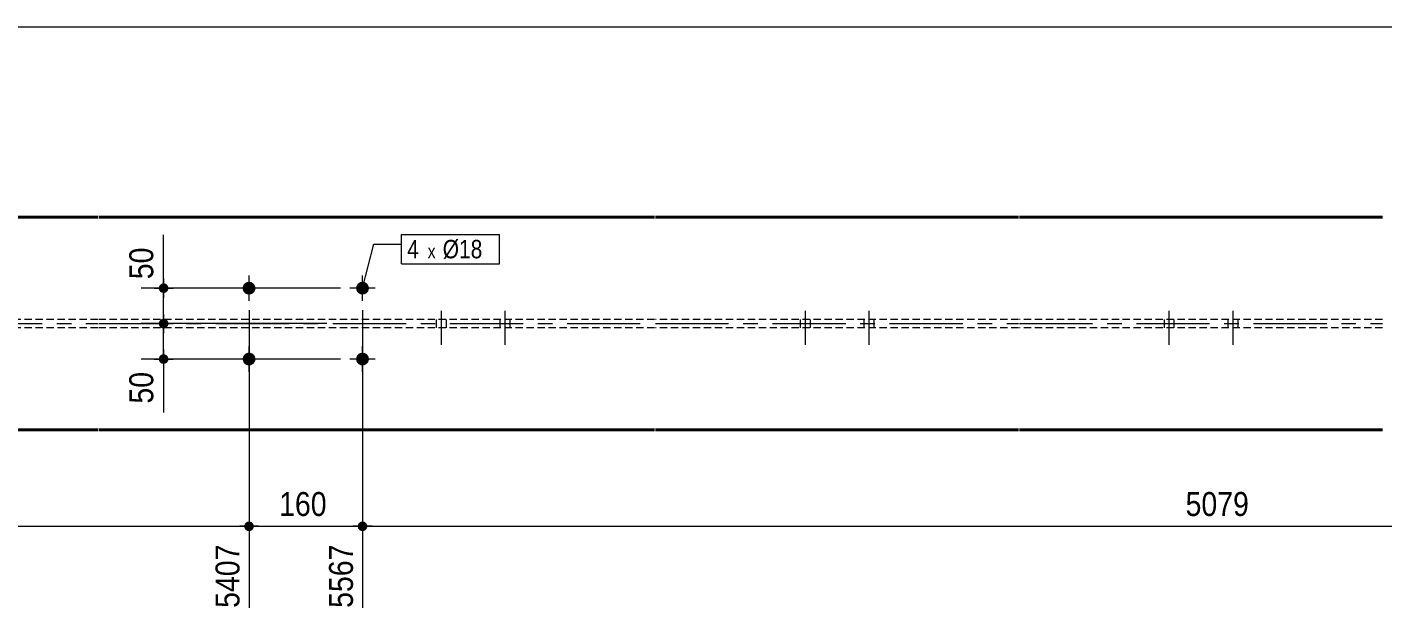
# Model space of a CAD drawing. Header units: millimetres. Extents: x 2 to 410, y 5 to 282.
# Drawn here: x 164.8 to 311.9, y 219 to 282 of the extents above; entities that cross this region are included whole.
import ezdxf

# ---------------------------------------------------------------- set-up
doc = ezdxf.new("R2010")
doc.units = ezdxf.units.MM
for name, pattern in [('AXES', [12.7, 7.9375, -1.5875, 1.5875, -1.5875]), ('CACHE2', [1.190625, 0.79375, -0.396875]), ('INTERROMPUX2', [9.525, 6.35, -3.175])]:
    doc.linetypes.add(name, pattern=pattern)
for name, color, linetype, lineweight in [('Axe', 1, 'Continuous', 0), ('Boulon', 7, 'Continuous', 0), ('Cache', 7, 'Continuous', 0), ('Cotation', 7, 'Continuous', 0), ('Désignation boulon', 3, 'Continuous', 0), ('Feuille dessin', 5, 'Continuous', 0), ('Piece', 2, 'Continuous', 0)]:
    doc.layers.add(name, color=color, linetype=linetype, lineweight=lineweight)
doc.styles.add('ARIAL', font='ARIAL.TTF')
doc.styles.add('COMIC_SANS_MS', font='COMIC.TTF')

# ---------------------------------------------------------------- blocks, each defined once
blk = doc.blocks.new('*A19')
at = {"layer": 'Boulon', "linetype": 'INTERROMPUX2', "lineweight": 0}
for p, q in [((216.095418, 250.280967), (216.095418, 249.35789)), ((216.095418, 250.280967), (216.095418, 249.35789)), ((216.633879, 251.194631), (216.633879, 247.502323)), ((216.633879, 251.194631), (216.633879, 247.502323)), ((217.172341, 250.280967), (217.172341, 249.35789)), ((217.172341, 250.280967), (217.172341, 249.35789))]:
    blk.add_line(p, q, dxfattribs=at)
blk = doc.blocks.new('*A20')
at = {"layer": 'Boulon', "linetype": 'INTERROMPUX2', "lineweight": 0}
for p, q in [((209.172341, 250.280967), (209.172341, 249.35789)), ((209.172341, 250.280967), (209.172341, 249.35789)), ((209.710802, 251.194631), (209.710802, 247.502323)), ((209.710802, 251.194631), (209.710802, 247.502323)), ((210.249264, 250.280967), (210.249264, 249.35789)), ((210.249264, 250.280967), (210.249264, 249.35789))]:
    blk.add_line(p, q, dxfattribs=at)
blk = doc.blocks.new('*A21')
at = {"layer": 'Boulon', "linetype": 'INTERROMPUX2', "lineweight": 0}
for p, q in [((288.132235, 250.280967), (288.132235, 249.35789)), ((288.132235, 250.280967), (288.132235, 249.35789)), ((288.670696, 251.194631), (288.670696, 247.502323)), ((288.670696, 251.194631), (288.670696, 247.502323)), ((289.209158, 250.280967), (289.209158, 249.35789)), ((289.209158, 250.280967), (289.209158, 249.35789))]:
    blk.add_line(p, q, dxfattribs=at)
blk = doc.blocks.new('*A22')
at = {"layer": 'Boulon', "linetype": 'INTERROMPUX2', "lineweight": 0}
for p, q in [((295.055312, 250.280967), (295.055312, 249.35789)), ((295.055312, 250.280967), (295.055312, 249.35789)), ((295.593773, 251.194631), (295.593773, 247.502323)), ((295.593773, 251.194631), (295.593773, 247.502323)), ((296.132235, 250.280967), (296.132235, 249.35789)), ((296.132235, 250.280967), (296.132235, 249.35789))]:
    blk.add_line(p, q, dxfattribs=at)
blk = doc.blocks.new('*A25')
at = {"layer": 'Boulon', "linetype": 'INTERROMPUX2', "lineweight": 0}
for p, q in [((255.575365, 250.280967), (255.575365, 249.35789)), ((255.575365, 250.280967), (255.575365, 249.35789)), ((256.113826, 251.194227), (256.113826, 247.501919)), ((256.113826, 251.194227), (256.113826, 247.501919)), ((256.652288, 250.280967), (256.652288, 249.35789)), ((256.652288, 250.280967), (256.652288, 249.35789))]:
    blk.add_line(p, q, dxfattribs=at)
blk = doc.blocks.new('*A26')
at = {"layer": 'Boulon', "linetype": 'INTERROMPUX2', "lineweight": 0}
for p, q in [((248.652288, 250.280967), (248.652288, 249.35789)), ((248.652288, 250.280967), (248.652288, 249.35789)), ((249.190749, 251.194227), (249.190749, 247.501919)), ((249.190749, 251.194227), (249.190749, 247.501919)), ((249.729211, 250.280967), (249.729211, 249.35789)), ((249.729211, 250.280967), (249.729211, 249.35789))]:
    blk.add_line(p, q, dxfattribs=at)
blk = doc.blocks.new('*A35')
at = {"layer": 'Boulon'}
for points in [[(188.91, 254.36), (188.95, 254.35), (188.98, 254.35), (189.01, 254.34), (189.05, 254.34), (189.08, 254.33), (189.11, 254.32), (189.14, 254.31), (189.17, 254.29), (189.21, 254.28), (189.23, 254.26), (189.26, 254.24), (189.29, 254.22), (189.32, 254.2), (189.34, 254.18), (189.37, 254.16), (189.39, 254.13), (189.41, 254.1), (189.43, 254.08), (189.45, 254.05), (189.47, 254.02), (189.49, 253.99), (189.5, 253.96), (189.52, 253.93), (189.53, 253.9), (189.54, 253.87), (189.55, 253.83), (189.56, 253.8), (189.56, 253.77), (189.57, 253.73), (189.57, 253.7), (189.57, 253.67), (189.57, 253.63), (189.57, 253.6), (189.56, 253.56), (189.56, 253.53), (189.55, 253.5), (189.54, 253.46), (189.53, 253.43), (189.52, 253.4), (189.5, 253.37), (189.49, 253.34), (189.47, 253.31), (189.45, 253.28), (189.43, 253.25), (189.41, 253.23), (189.39, 253.2), (189.37, 253.18), (189.34, 253.15), (189.32, 253.13), (189.29, 253.11), (189.26, 253.09), (189.23, 253.07), (189.21, 253.06), (189.17, 253.04), (189.14, 253.03), (189.11, 253.01), (189.08, 253), (189.05, 252.99), (189.01, 252.99), (188.98, 252.98), (188.95, 252.98), (188.91, 252.97), (188.88, 252.97), (188.84, 252.97), (188.81, 252.98), (188.78, 252.98), (188.74, 252.99), (188.71, 252.99), (188.68, 253), (188.65, 253.01), (188.61, 253.03), (188.58, 253.04), (188.55, 253.06), (188.52, 253.07), (188.49, 253.09), (188.47, 253.11), (188.44, 253.13), (188.41, 253.15), (188.39, 253.18), (188.37, 253.2), (188.34, 253.23), (188.32, 253.25), (188.3, 253.28), (188.28, 253.31), (188.27, 253.34), (188.25, 253.37), (188.24, 253.4), (188.23, 253.43), (188.22, 253.46), (188.21, 253.5), (188.2, 253.53), (188.19, 253.56), (188.19, 253.6), (188.19, 253.63), (188.19, 253.67), (188.19, 253.7), (188.19, 253.73), (188.19, 253.77), (188.2, 253.8), (188.21, 253.83), (188.22, 253.87), (188.23, 253.9), (188.24, 253.93), (188.25, 253.96), (188.27, 253.99), (188.28, 254.02), (188.3, 254.05), (188.32, 254.08), (188.34, 254.1), (188.37, 254.13), (188.39, 254.16), (188.41, 254.18), (188.44, 254.2), (188.47, 254.22), (188.49, 254.24), (188.52, 254.26), (188.55, 254.28), (188.58, 254.29), (188.61, 254.31), (188.65, 254.32), (188.68, 254.33), (188.71, 254.34), (188.74, 254.34), (188.78, 254.35), (188.81, 254.35), (188.84, 254.36), (188.88, 254.36)], [(201.22, 254.36), (201.25, 254.35), (201.29, 254.35), (201.32, 254.34), (201.35, 254.34), (201.39, 254.33), (201.42, 254.32), (201.45, 254.31), (201.48, 254.29), (201.51, 254.28), (201.54, 254.26), (201.57, 254.24), (201.6, 254.22), (201.63, 254.2), (201.65, 254.18), (201.68, 254.16), (201.7, 254.13), (201.72, 254.1), (201.74, 254.08), (201.76, 254.05), (201.78, 254.02), (201.8, 253.99), (201.81, 253.96), (201.83, 253.93), (201.84, 253.9), (201.85, 253.87), (201.86, 253.83), (201.87, 253.8), (201.87, 253.77), (201.88, 253.73), (201.88, 253.7), (201.88, 253.67), (201.88, 253.63), (201.88, 253.6), (201.87, 253.56), (201.87, 253.53), (201.86, 253.5), (201.85, 253.46), (201.84, 253.43), (201.83, 253.4), (201.81, 253.37), (201.8, 253.34), (201.78, 253.31), (201.76, 253.28), (201.74, 253.25), (201.72, 253.23), (201.7, 253.2), (201.68, 253.18), (201.65, 253.15), (201.63, 253.13), (201.6, 253.11), (201.57, 253.09), (201.54, 253.07), (201.51, 253.06), (201.48, 253.04), (201.45, 253.03), (201.42, 253.01), (201.39, 253), (201.35, 252.99), (201.32, 252.99), (201.29, 252.98), (201.25, 252.98), (201.22, 252.97), (201.19, 252.97), (201.15, 252.97), (201.12, 252.98), (201.08, 252.98), (201.05, 252.99), (201.02, 252.99), (200.99, 253), (200.95, 253.01), (200.92, 253.03), (200.89, 253.04), (200.86, 253.06), (200.83, 253.07), (200.8, 253.09), (200.77, 253.11), (200.75, 253.13), (200.72, 253.15), (200.7, 253.18), (200.67, 253.2), (200.65, 253.23), (200.63, 253.25), (200.61, 253.28), (200.59, 253.31), (200.58, 253.34), (200.56, 253.37), (200.55, 253.4), (200.53, 253.43), (200.52, 253.46), (200.51, 253.5), (200.51, 253.53), (200.5, 253.56), (200.5, 253.6), (200.49, 253.63), (200.49, 253.67), (200.49, 253.7), (200.5, 253.73), (200.5, 253.77), (200.51, 253.8), (200.51, 253.83), (200.52, 253.87), (200.53, 253.9), (200.55, 253.93), (200.56, 253.96), (200.58, 253.99), (200.59, 254.02), (200.61, 254.05), (200.63, 254.08), (200.65, 254.1), (200.67, 254.13), (200.7, 254.16), (200.72, 254.18), (200.75, 254.2), (200.77, 254.22), (200.8, 254.24), (200.83, 254.26), (200.86, 254.28), (200.89, 254.29), (200.92, 254.31), (200.95, 254.32), (200.99, 254.33), (201.02, 254.34), (201.05, 254.34), (201.08, 254.35), (201.12, 254.35), (201.15, 254.36), (201.19, 254.36)], [(188.91, 246.66), (188.95, 246.66), (188.98, 246.66), (189.01, 246.65), (189.05, 246.64), (189.08, 246.64), (189.11, 246.63), (189.14, 246.61), (189.17, 246.6), (189.21, 246.58), (189.23, 246.57), (189.26, 246.55), (189.29, 246.53), (189.32, 246.51), (189.34, 246.49), (189.37, 246.46), (189.39, 246.44), (189.41, 246.41), (189.43, 246.39), (189.45, 246.36), (189.47, 246.33), (189.49, 246.3), (189.5, 246.27), (189.52, 246.24), (189.53, 246.21), (189.54, 246.17), (189.55, 246.14), (189.56, 246.11), (189.56, 246.07), (189.57, 246.04), (189.57, 246.01), (189.57, 245.97), (189.57, 245.94), (189.57, 245.91), (189.56, 245.87), (189.56, 245.84), (189.55, 245.81), (189.54, 245.77), (189.53, 245.74), (189.52, 245.71), (189.5, 245.68), (189.49, 245.65), (189.47, 245.62), (189.45, 245.59), (189.43, 245.56), (189.41, 245.53), (189.39, 245.51), (189.37, 245.48), (189.34, 245.46), (189.32, 245.44), (189.29, 245.42), (189.26, 245.4), (189.23, 245.38), (189.21, 245.36), (189.17, 245.35), (189.14, 245.33), (189.11, 245.32), (189.08, 245.31), (189.05, 245.3), (189.01, 245.29), (188.98, 245.29), (188.95, 245.28), (188.91, 245.28), (188.88, 245.28), (188.84, 245.28), (188.81, 245.28), (188.78, 245.29), (188.74, 245.29), (188.71, 245.3), (188.68, 245.31), (188.65, 245.32), (188.61, 245.33), (188.58, 245.35), (188.55, 245.36), (188.52, 245.38), (188.49, 245.4), (188.47, 245.42), (188.44, 245.44), (188.41, 245.46), (188.39, 245.48), (188.37, 245.51), (188.34, 245.53), (188.32, 245.56), (188.3, 245.59), (188.28, 245.62), (188.27, 245.65), (188.25, 245.68), (188.24, 245.71), (188.23, 245.74), (188.22, 245.77), (188.21, 245.81), (188.2, 245.84), (188.19, 245.87), (188.19, 245.91), (188.19, 245.94), (188.19, 245.97), (188.19, 246.01), (188.19, 246.04), (188.19, 246.07), (188.2, 246.11), (188.21, 246.14), (188.22, 246.17), (188.23, 246.21), (188.24, 246.24), (188.25, 246.27), (188.27, 246.3), (188.28, 246.33), (188.3, 246.36), (188.32, 246.39), (188.34, 246.41), (188.37, 246.44), (188.39, 246.46), (188.41, 246.49), (188.44, 246.51), (188.47, 246.53), (188.49, 246.55), (188.52, 246.57), (188.55, 246.58), (188.58, 246.6), (188.61, 246.61), (188.65, 246.63), (188.68, 246.64), (188.71, 246.64), (188.74, 246.65), (188.78, 246.66), (188.81, 246.66), (188.84, 246.66), (188.88, 246.67)], [(201.22, 246.66), (201.25, 246.66), (201.29, 246.66), (201.32, 246.65), (201.35, 246.64), (201.39, 246.64), (201.42, 246.63), (201.45, 246.61), (201.48, 246.6), (201.51, 246.58), (201.54, 246.57), (201.57, 246.55), (201.6, 246.53), (201.63, 246.51), (201.65, 246.49), (201.68, 246.46), (201.7, 246.44), (201.72, 246.41), (201.74, 246.39), (201.76, 246.36), (201.78, 246.33), (201.8, 246.3), (201.81, 246.27), (201.83, 246.24), (201.84, 246.21), (201.85, 246.17), (201.86, 246.14), (201.87, 246.11), (201.87, 246.07), (201.88, 246.04), (201.88, 246.01), (201.88, 245.97), (201.88, 245.94), (201.88, 245.91), (201.87, 245.87), (201.87, 245.84), (201.86, 245.81), (201.85, 245.77), (201.84, 245.74), (201.83, 245.71), (201.81, 245.68), (201.8, 245.65), (201.78, 245.62), (201.76, 245.59), (201.74, 245.56), (201.72, 245.53), (201.7, 245.51), (201.68, 245.48), (201.65, 245.46), (201.63, 245.44), (201.6, 245.42), (201.57, 245.4), (201.54, 245.38), (201.51, 245.36), (201.48, 245.35), (201.45, 245.33), (201.42, 245.32), (201.39, 245.31), (201.35, 245.3), (201.32, 245.29), (201.29, 245.29), (201.25, 245.28), (201.22, 245.28), (201.19, 245.28), (201.15, 245.28), (201.12, 245.28), (201.08, 245.29), (201.05, 245.29), (201.02, 245.3), (200.99, 245.31), (200.95, 245.32), (200.92, 245.33), (200.89, 245.35), (200.86, 245.36), (200.83, 245.38), (200.8, 245.4), (200.77, 245.42), (200.75, 245.44), (200.72, 245.46), (200.7, 245.48), (200.67, 245.51), (200.65, 245.53), (200.63, 245.56), (200.61, 245.59), (200.59, 245.62), (200.58, 245.65), (200.56, 245.68), (200.55, 245.71), (200.53, 245.74), (200.52, 245.77), (200.51, 245.81), (200.51, 245.84), (200.5, 245.87), (200.5, 245.91), (200.49, 245.94), (200.49, 245.97), (200.49, 246.01), (200.5, 246.04), (200.5, 246.07), (200.51, 246.11), (200.51, 246.14), (200.52, 246.17), (200.53, 246.21), (200.55, 246.24), (200.56, 246.27), (200.58, 246.3), (200.59, 246.33), (200.61, 246.36), (200.63, 246.39), (200.65, 246.41), (200.67, 246.44), (200.7, 246.46), (200.72, 246.49), (200.75, 246.51), (200.77, 246.53), (200.8, 246.55), (200.83, 246.57), (200.86, 246.58), (200.89, 246.6), (200.92, 246.61), (200.95, 246.63), (200.99, 246.64), (201.02, 246.64), (201.05, 246.65), (201.08, 246.66), (201.12, 246.66), (201.15, 246.66), (201.19, 246.67)]]:
    blk.add_hatch(color=256, dxfattribs=at).paths.add_polyline_path(points, flags=17)
at = {"layer": 'Boulon', "linetype": 'Continuous', "lineweight": 0}
for p, q in [((188.88, 252.28), (188.88, 255.05)), ((201.19, 252.28), (201.19, 255.05)), ((190.26, 253.67), (187.49, 253.67)), ((202.57, 253.67), (199.8, 253.67)), ((188.88, 244.59), (188.88, 247.36)), ((201.19, 244.59), (201.19, 247.36)), ((190.26, 245.97), (187.49, 245.97)), ((202.57, 245.97), (199.8, 245.97))]:
    blk.add_line(p, q, dxfattribs=at)
blk = doc.blocks.new('*A36')
at = {"layer": 'Axe', "color": 1, "linetype": 'AXES', "lineweight": 15}
for p, q in [((133.091119, 249.819429), (172.471066, 249.819429)), ((172.571066, 249.819429), (232.862314, 249.819429)), ((232.962314, 249.819429), (272.342261, 249.819429)), ((272.442261, 249.819429), (311.822208, 249.819429))]:
    blk.add_line(p, q, dxfattribs=at)
at = {"layer": 'Cache', "color": 7, "linetype": 'CACHE2', "lineweight": 20}
for p, q in [((172.471066, 250.280967), (133.091119, 250.280967)), ((232.862314, 250.280967), (172.571066, 250.280967)), ((272.342261, 250.280967), (232.962314, 250.280967)), ((311.822208, 250.280967), (272.442261, 250.280967)), ((172.471066, 249.35789), (133.091119, 249.35789)), ((232.862314, 249.35789), (172.571066, 249.35789)), ((272.342261, 249.35789), (232.962314, 249.35789)), ((311.822208, 249.35789), (272.442261, 249.35789))]:
    blk.add_line(p, q, dxfattribs=at)
at = {"layer": 'Piece', "color": 2, "linetype": 'Continuous', "lineweight": 40}
for p, q in [((133.091119, 261.35789), (172.471066, 261.35789)), ((172.571066, 261.35789), (232.862314, 261.35789)), ((232.962314, 261.35789), (272.342261, 261.35789)), ((272.442261, 261.35789), (311.822208, 261.35789)), ((172.471066, 238.280967), (133.091119, 238.280967)), ((232.862314, 238.280967), (172.571066, 238.280967)), ((272.342261, 238.280967), (232.962314, 238.280967)), ((311.822208, 238.280967), (272.442261, 238.280967))]:
    blk.add_line(p, q, dxfattribs=at)
blk = doc.blocks.new('*A37')
at = {"layer": 'Feuille dessin', "linetype": 'Continuous', "lineweight": 0}
blk.add_line((405, 282), (5, 282), dxfattribs=at)
blk = doc.blocks.new('*A94')
at = {"layer": 'Cotation'}
blk.add_hatch(color=256, dxfattribs=at).paths.add_polyline_path([(188.85, 227.3), (188.83, 227.3), (188.8, 227.31), (188.78, 227.31), (188.75, 227.32), (188.73, 227.32), (188.7, 227.33), (188.68, 227.34), (188.66, 227.35), (188.63, 227.36), (188.61, 227.37), (188.59, 227.39), (188.57, 227.4), (188.55, 227.42), (188.53, 227.43), (188.51, 227.45), (188.49, 227.47), (188.48, 227.49), (188.46, 227.51), (188.45, 227.53), (188.43, 227.55), (188.42, 227.57), (188.41, 227.6), (188.4, 227.62), (188.39, 227.64), (188.38, 227.67), (188.37, 227.69), (188.37, 227.72), (188.36, 227.74), (188.36, 227.77), (188.36, 227.79), (188.36, 227.82), (188.36, 227.84), (188.36, 227.87), (188.36, 227.9), (188.37, 227.92), (188.37, 227.95), (188.38, 227.97), (188.39, 227.99), (188.4, 228.02), (188.41, 228.04), (188.42, 228.06), (188.43, 228.09), (188.45, 228.11), (188.46, 228.13), (188.48, 228.15), (188.49, 228.17), (188.51, 228.19), (188.53, 228.2), (188.55, 228.22), (188.57, 228.24), (188.59, 228.25), (188.61, 228.27), (188.63, 228.28), (188.66, 228.29), (188.68, 228.3), (188.7, 228.31), (188.73, 228.32), (188.75, 228.32), (188.78, 228.33), (188.8, 228.33), (188.83, 228.34), (188.85, 228.34), (188.88, 228.34), (188.9, 228.34), (188.93, 228.34), (188.96, 228.33), (188.98, 228.33), (189.01, 228.32), (189.03, 228.32), (189.05, 228.31), (189.08, 228.3), (189.1, 228.29), (189.12, 228.28), (189.15, 228.27), (189.17, 228.25), (189.19, 228.24), (189.21, 228.22), (189.23, 228.2), (189.25, 228.19), (189.26, 228.17), (189.28, 228.15), (189.3, 228.13), (189.31, 228.11), (189.32, 228.09), (189.34, 228.06), (189.35, 228.04), (189.36, 228.02), (189.37, 227.99), (189.38, 227.97), (189.38, 227.95), (189.39, 227.92), (189.39, 227.9), (189.4, 227.87), (189.4, 227.84), (189.4, 227.82), (189.4, 227.79), (189.4, 227.77), (189.39, 227.74), (189.39, 227.72), (189.38, 227.69), (189.38, 227.67), (189.37, 227.64), (189.36, 227.62), (189.35, 227.6), (189.34, 227.57), (189.32, 227.55), (189.31, 227.53), (189.3, 227.51), (189.28, 227.49), (189.26, 227.47), (189.25, 227.45), (189.23, 227.43), (189.21, 227.42), (189.19, 227.4), (189.17, 227.39), (189.15, 227.37), (189.12, 227.36), (189.1, 227.35), (189.08, 227.34), (189.05, 227.33), (189.03, 227.32), (189.01, 227.32), (188.98, 227.31), (188.96, 227.31), (188.93, 227.3), (188.9, 227.3), (188.88, 227.3)], flags=17)
at = {"layer": 'Cotation', "linetype": 'Continuous', "lineweight": 0}
for p, q in [((188.88, 251.28), (188.88, 218.97)), ((188.88, 228.86), (188.88, 226.78)), ((24.76, 227.82), (188.88, 227.82)), ((189.92, 227.82), (187.84, 227.82)), ((188.88, 227.82), (189.92, 227.82))]:
    blk.add_line(p, q, dxfattribs=at)
at = {"layer": 'Cotation'}
blk.add_point((188.88, 227.82), dxfattribs=at)
at = {"layer": 'Cotation', "style": 'ARIAL', "width": 0.85}
blk.add_text('5407', height=2.6, rotation=90.0002, dxfattribs=at).set_placement((187.84, 218.97))
blk = doc.blocks.new('*A95')
at = {"layer": 'Cotation'}
for points in [[(188.85, 227.3), (188.83, 227.3), (188.8, 227.31), (188.78, 227.31), (188.75, 227.32), (188.73, 227.32), (188.7, 227.33), (188.68, 227.34), (188.66, 227.35), (188.63, 227.36), (188.61, 227.37), (188.59, 227.39), (188.57, 227.4), (188.55, 227.42), (188.53, 227.43), (188.51, 227.45), (188.49, 227.47), (188.48, 227.49), (188.46, 227.51), (188.45, 227.53), (188.43, 227.55), (188.42, 227.57), (188.41, 227.6), (188.4, 227.62), (188.39, 227.64), (188.38, 227.67), (188.37, 227.69), (188.37, 227.72), (188.36, 227.74), (188.36, 227.77), (188.36, 227.79), (188.36, 227.82), (188.36, 227.84), (188.36, 227.87), (188.36, 227.9), (188.37, 227.92), (188.37, 227.95), (188.38, 227.97), (188.39, 227.99), (188.4, 228.02), (188.41, 228.04), (188.42, 228.06), (188.43, 228.09), (188.45, 228.11), (188.46, 228.13), (188.48, 228.15), (188.49, 228.17), (188.51, 228.19), (188.53, 228.2), (188.55, 228.22), (188.57, 228.24), (188.59, 228.25), (188.61, 228.27), (188.63, 228.28), (188.66, 228.29), (188.68, 228.3), (188.7, 228.31), (188.73, 228.32), (188.75, 228.32), (188.78, 228.33), (188.8, 228.33), (188.83, 228.34), (188.85, 228.34), (188.88, 228.34), (188.9, 228.34), (188.93, 228.34), (188.96, 228.33), (188.98, 228.33), (189.01, 228.32), (189.03, 228.32), (189.05, 228.31), (189.08, 228.3), (189.1, 228.29), (189.12, 228.28), (189.15, 228.27), (189.17, 228.25), (189.19, 228.24), (189.21, 228.22), (189.23, 228.2), (189.25, 228.19), (189.26, 228.17), (189.28, 228.15), (189.3, 228.13), (189.31, 228.11), (189.32, 228.09), (189.34, 228.06), (189.35, 228.04), (189.36, 228.02), (189.37, 227.99), (189.38, 227.97), (189.38, 227.95), (189.39, 227.92), (189.39, 227.9), (189.4, 227.87), (189.4, 227.84), (189.4, 227.82), (189.4, 227.79), (189.4, 227.77), (189.39, 227.74), (189.39, 227.72), (189.38, 227.69), (189.38, 227.67), (189.37, 227.64), (189.36, 227.62), (189.35, 227.6), (189.34, 227.57), (189.32, 227.55), (189.31, 227.53), (189.3, 227.51), (189.28, 227.49), (189.26, 227.47), (189.25, 227.45), (189.23, 227.43), (189.21, 227.42), (189.19, 227.4), (189.17, 227.39), (189.15, 227.37), (189.12, 227.36), (189.1, 227.35), (189.08, 227.34), (189.05, 227.33), (189.03, 227.32), (189.01, 227.32), (188.98, 227.31), (188.96, 227.31), (188.93, 227.3), (188.9, 227.3), (188.88, 227.3)], [(201.16, 227.3), (201.14, 227.3), (201.11, 227.31), (201.09, 227.31), (201.06, 227.32), (201.04, 227.32), (201.01, 227.33), (200.99, 227.34), (200.96, 227.35), (200.94, 227.36), (200.92, 227.37), (200.9, 227.39), (200.88, 227.4), (200.86, 227.42), (200.84, 227.43), (200.82, 227.45), (200.8, 227.47), (200.78, 227.49), (200.77, 227.51), (200.75, 227.53), (200.74, 227.55), (200.73, 227.57), (200.72, 227.6), (200.71, 227.62), (200.7, 227.64), (200.69, 227.67), (200.68, 227.69), (200.68, 227.72), (200.67, 227.74), (200.67, 227.77), (200.67, 227.79), (200.67, 227.82), (200.67, 227.84), (200.67, 227.87), (200.67, 227.9), (200.68, 227.92), (200.68, 227.95), (200.69, 227.97), (200.7, 227.99), (200.71, 228.02), (200.72, 228.04), (200.73, 228.06), (200.74, 228.09), (200.75, 228.11), (200.77, 228.13), (200.78, 228.15), (200.8, 228.17), (200.82, 228.19), (200.84, 228.2), (200.86, 228.22), (200.88, 228.24), (200.9, 228.25), (200.92, 228.27), (200.94, 228.28), (200.96, 228.29), (200.99, 228.3), (201.01, 228.31), (201.04, 228.32), (201.06, 228.32), (201.09, 228.33), (201.11, 228.33), (201.14, 228.34), (201.16, 228.34), (201.19, 228.34), (201.21, 228.34), (201.24, 228.34), (201.26, 228.33), (201.29, 228.33), (201.31, 228.32), (201.34, 228.32), (201.36, 228.31), (201.39, 228.3), (201.41, 228.29), (201.43, 228.28), (201.45, 228.27), (201.48, 228.25), (201.5, 228.24), (201.52, 228.22), (201.54, 228.2), (201.55, 228.19), (201.57, 228.17), (201.59, 228.15), (201.6, 228.13), (201.62, 228.11), (201.63, 228.09), (201.65, 228.06), (201.66, 228.04), (201.67, 228.02), (201.68, 227.99), (201.68, 227.97), (201.69, 227.95), (201.7, 227.92), (201.7, 227.9), (201.7, 227.87), (201.71, 227.84), (201.71, 227.82), (201.71, 227.79), (201.7, 227.77), (201.7, 227.74), (201.7, 227.72), (201.69, 227.69), (201.68, 227.67), (201.68, 227.64), (201.67, 227.62), (201.66, 227.6), (201.65, 227.57), (201.63, 227.55), (201.62, 227.53), (201.6, 227.51), (201.59, 227.49), (201.57, 227.47), (201.55, 227.45), (201.54, 227.43), (201.52, 227.42), (201.5, 227.4), (201.48, 227.39), (201.45, 227.37), (201.43, 227.36), (201.41, 227.35), (201.39, 227.34), (201.36, 227.33), (201.34, 227.32), (201.31, 227.32), (201.29, 227.31), (201.26, 227.31), (201.24, 227.3), (201.21, 227.3), (201.19, 227.3)]]:
    blk.add_hatch(color=256, dxfattribs=at).paths.add_polyline_path(points, flags=17)
at = {"layer": 'Cotation', "linetype": 'Continuous', "lineweight": 0}
for p, q in [((188.88, 251.28), (188.88, 218.97)), ((201.19, 251.28), (201.19, 218.97)), ((188.88, 228.86), (188.88, 226.78)), ((201.19, 228.86), (201.19, 226.78)), ((189.92, 227.82), (187.84, 227.82)), ((188.88, 227.82), (187.84, 227.82)), ((188.88, 227.82), (201.19, 227.82)), ((202.23, 227.82), (200.15, 227.82)), ((201.19, 227.82), (202.23, 227.82))]:
    blk.add_line(p, q, dxfattribs=at)
at = {"layer": 'Cotation'}
for p in [(188.88, 227.82), (201.19, 227.82)]:
    blk.add_point(p, dxfattribs=at)
at = {"layer": 'Cotation', "style": 'ARIAL', "width": 0.85}
blk.add_text('160', height=2.6, dxfattribs=at).set_placement((192.14, 228.94))
blk.add_text('5567', height=2.6, rotation=90.0002, dxfattribs=at).set_placement((200.15, 218.97))
blk = doc.blocks.new('*A96')
at = {"layer": 'Cotation'}
blk.add_hatch(color=256, dxfattribs=at).paths.add_polyline_path([(201.16, 227.3), (201.14, 227.3), (201.11, 227.31), (201.09, 227.31), (201.06, 227.32), (201.04, 227.32), (201.01, 227.33), (200.99, 227.34), (200.96, 227.35), (200.94, 227.36), (200.92, 227.37), (200.9, 227.39), (200.88, 227.4), (200.86, 227.42), (200.84, 227.43), (200.82, 227.45), (200.8, 227.47), (200.78, 227.49), (200.77, 227.51), (200.75, 227.53), (200.74, 227.55), (200.73, 227.57), (200.72, 227.6), (200.71, 227.62), (200.7, 227.64), (200.69, 227.67), (200.68, 227.69), (200.68, 227.72), (200.67, 227.74), (200.67, 227.77), (200.67, 227.79), (200.67, 227.82), (200.67, 227.84), (200.67, 227.87), (200.67, 227.9), (200.68, 227.92), (200.68, 227.95), (200.69, 227.97), (200.7, 227.99), (200.71, 228.02), (200.72, 228.04), (200.73, 228.06), (200.74, 228.09), (200.75, 228.11), (200.77, 228.13), (200.78, 228.15), (200.8, 228.17), (200.82, 228.19), (200.84, 228.2), (200.86, 228.22), (200.88, 228.24), (200.9, 228.25), (200.92, 228.27), (200.94, 228.28), (200.96, 228.29), (200.99, 228.3), (201.01, 228.31), (201.04, 228.32), (201.06, 228.32), (201.09, 228.33), (201.11, 228.33), (201.14, 228.34), (201.16, 228.34), (201.19, 228.34), (201.21, 228.34), (201.24, 228.34), (201.26, 228.33), (201.29, 228.33), (201.31, 228.32), (201.34, 228.32), (201.36, 228.31), (201.39, 228.3), (201.41, 228.29), (201.43, 228.28), (201.45, 228.27), (201.48, 228.25), (201.5, 228.24), (201.52, 228.22), (201.54, 228.2), (201.55, 228.19), (201.57, 228.17), (201.59, 228.15), (201.6, 228.13), (201.62, 228.11), (201.63, 228.09), (201.65, 228.06), (201.66, 228.04), (201.67, 228.02), (201.68, 227.99), (201.68, 227.97), (201.69, 227.95), (201.7, 227.92), (201.7, 227.9), (201.7, 227.87), (201.71, 227.84), (201.71, 227.82), (201.71, 227.79), (201.7, 227.77), (201.7, 227.74), (201.7, 227.72), (201.69, 227.69), (201.68, 227.67), (201.68, 227.64), (201.67, 227.62), (201.66, 227.6), (201.65, 227.57), (201.63, 227.55), (201.62, 227.53), (201.6, 227.51), (201.59, 227.49), (201.57, 227.47), (201.55, 227.45), (201.54, 227.43), (201.52, 227.42), (201.5, 227.4), (201.48, 227.39), (201.45, 227.37), (201.43, 227.36), (201.41, 227.35), (201.39, 227.34), (201.36, 227.33), (201.34, 227.32), (201.31, 227.32), (201.29, 227.31), (201.26, 227.31), (201.24, 227.3), (201.21, 227.3), (201.19, 227.3)], flags=17)
at = {"layer": 'Cotation', "linetype": 'Continuous', "lineweight": 0}
for p, q in [((201.19, 251.28), (201.19, 218.97)), ((201.19, 228.86), (201.19, 226.78)), ((202.23, 227.82), (200.15, 227.82)), ((201.19, 227.82), (200.15, 227.82)), ((201.19, 227.82), (387.47, 227.82))]:
    blk.add_line(p, q, dxfattribs=at)
at = {"layer": 'Cotation'}
blk.add_point((201.19, 227.82), dxfattribs=at)
at = {"layer": 'Cotation', "style": 'ARIAL', "width": 0.85}
blk.add_text('5079', height=2.6, dxfattribs=at).set_placement((290.47, 228.94))
blk = doc.blocks.new('*A97')
at = {"layer": 'Cotation'}
for points in [[(179.58, 249.3), (179.56, 249.3), (179.53, 249.31), (179.51, 249.31), (179.48, 249.32), (179.46, 249.32), (179.43, 249.33), (179.41, 249.34), (179.39, 249.35), (179.36, 249.36), (179.34, 249.37), (179.32, 249.39), (179.3, 249.4), (179.28, 249.42), (179.26, 249.43), (179.24, 249.45), (179.22, 249.47), (179.21, 249.49), (179.19, 249.51), (179.18, 249.53), (179.16, 249.55), (179.15, 249.57), (179.14, 249.6), (179.13, 249.62), (179.12, 249.64), (179.11, 249.67), (179.1, 249.69), (179.1, 249.72), (179.09, 249.74), (179.09, 249.77), (179.09, 249.79), (179.09, 249.82), (179.09, 249.84), (179.09, 249.87), (179.09, 249.9), (179.1, 249.92), (179.1, 249.95), (179.11, 249.97), (179.12, 249.99), (179.13, 250.02), (179.14, 250.04), (179.15, 250.06), (179.16, 250.09), (179.18, 250.11), (179.19, 250.13), (179.21, 250.15), (179.22, 250.17), (179.24, 250.19), (179.26, 250.2), (179.28, 250.22), (179.3, 250.24), (179.32, 250.25), (179.34, 250.27), (179.36, 250.28), (179.39, 250.29), (179.41, 250.3), (179.43, 250.31), (179.46, 250.32), (179.48, 250.32), (179.51, 250.33), (179.53, 250.33), (179.56, 250.34), (179.58, 250.34), (179.61, 250.34), (179.63, 250.34), (179.66, 250.34), (179.68, 250.33), (179.71, 250.33), (179.73, 250.32), (179.76, 250.32), (179.78, 250.31), (179.81, 250.3), (179.83, 250.29), (179.85, 250.28), (179.87, 250.27), (179.9, 250.25), (179.92, 250.24), (179.94, 250.22), (179.96, 250.2), (179.98, 250.19), (179.99, 250.17), (180.01, 250.15), (180.03, 250.13), (180.04, 250.11), (180.05, 250.09), (180.07, 250.06), (180.08, 250.04), (180.09, 250.02), (180.1, 249.99), (180.11, 249.97), (180.11, 249.95), (180.12, 249.92), (180.12, 249.9), (180.13, 249.87), (180.13, 249.84), (180.13, 249.82), (180.13, 249.79), (180.13, 249.77), (180.12, 249.74), (180.12, 249.72), (180.11, 249.69), (180.11, 249.67), (180.1, 249.64), (180.09, 249.62), (180.08, 249.6), (180.07, 249.57), (180.05, 249.55), (180.04, 249.53), (180.03, 249.51), (180.01, 249.49), (179.99, 249.47), (179.98, 249.45), (179.96, 249.43), (179.94, 249.42), (179.92, 249.4), (179.9, 249.39), (179.87, 249.37), (179.85, 249.36), (179.83, 249.35), (179.81, 249.34), (179.78, 249.33), (179.76, 249.32), (179.73, 249.32), (179.71, 249.31), (179.68, 249.31), (179.66, 249.3), (179.63, 249.3), (179.61, 249.3)], [(179.58, 245.45), (179.56, 245.46), (179.53, 245.46), (179.51, 245.46), (179.48, 245.47), (179.46, 245.48), (179.43, 245.48), (179.41, 245.49), (179.39, 245.5), (179.36, 245.51), (179.34, 245.53), (179.32, 245.54), (179.3, 245.56), (179.28, 245.57), (179.26, 245.59), (179.24, 245.61), (179.22, 245.62), (179.21, 245.64), (179.19, 245.66), (179.18, 245.68), (179.16, 245.71), (179.15, 245.73), (179.14, 245.75), (179.13, 245.77), (179.12, 245.8), (179.11, 245.82), (179.1, 245.85), (179.1, 245.87), (179.09, 245.9), (179.09, 245.92), (179.09, 245.95), (179.09, 245.97), (179.09, 246), (179.09, 246.02), (179.09, 246.05), (179.1, 246.07), (179.1, 246.1), (179.11, 246.12), (179.12, 246.15), (179.13, 246.17), (179.14, 246.2), (179.15, 246.22), (179.16, 246.24), (179.18, 246.26), (179.19, 246.28), (179.21, 246.3), (179.22, 246.32), (179.24, 246.34), (179.26, 246.36), (179.28, 246.38), (179.3, 246.39), (179.32, 246.41), (179.34, 246.42), (179.36, 246.43), (179.39, 246.44), (179.41, 246.45), (179.43, 246.46), (179.46, 246.47), (179.48, 246.48), (179.51, 246.48), (179.53, 246.49), (179.56, 246.49), (179.58, 246.49), (179.61, 246.49), (179.63, 246.49), (179.66, 246.49), (179.68, 246.49), (179.71, 246.48), (179.73, 246.48), (179.76, 246.47), (179.78, 246.46), (179.81, 246.45), (179.83, 246.44), (179.85, 246.43), (179.87, 246.42), (179.9, 246.41), (179.92, 246.39), (179.94, 246.38), (179.96, 246.36), (179.98, 246.34), (179.99, 246.32), (180.01, 246.3), (180.03, 246.28), (180.04, 246.26), (180.05, 246.24), (180.07, 246.22), (180.08, 246.2), (180.09, 246.17), (180.1, 246.15), (180.11, 246.12), (180.11, 246.1), (180.12, 246.07), (180.12, 246.05), (180.13, 246.02), (180.13, 246), (180.13, 245.97), (180.13, 245.95), (180.13, 245.92), (180.12, 245.9), (180.12, 245.87), (180.11, 245.85), (180.11, 245.82), (180.1, 245.8), (180.09, 245.77), (180.08, 245.75), (180.07, 245.73), (180.05, 245.71), (180.04, 245.68), (180.03, 245.66), (180.01, 245.64), (179.99, 245.62), (179.98, 245.61), (179.96, 245.59), (179.94, 245.57), (179.92, 245.56), (179.9, 245.54), (179.87, 245.53), (179.85, 245.51), (179.83, 245.5), (179.81, 245.49), (179.78, 245.48), (179.76, 245.48), (179.73, 245.47), (179.71, 245.46), (179.68, 245.46), (179.66, 245.46), (179.63, 245.45), (179.61, 245.45)]]:
    blk.add_hatch(color=256, dxfattribs=at).paths.add_polyline_path(points, flags=17)
at = {"layer": 'Cotation', "linetype": 'Continuous', "lineweight": 0}
for p, q in [((179.61, 250.86), (179.61, 248.78)), ((179.61, 249.82), (179.61, 250.86)), ((197.32, 249.82), (177.19, 249.82)), ((178.57, 249.82), (180.65, 249.82)), ((179.61, 245.97), (179.61, 249.82)), ((198.8, 245.97), (177.19, 245.97)), ((178.57, 245.97), (180.65, 245.97)), ((179.61, 247.01), (179.61, 244.93)), ((179.61, 245.97), (179.61, 240.17)), ((179.61, 245.97), (179.61, 240.17))]:
    blk.add_line(p, q, dxfattribs=at)
at = {"layer": 'Cotation'}
for p in [(179.61, 249.82), (179.61, 245.97)]:
    blk.add_point(p, dxfattribs=at)
at = {"layer": 'Cotation', "style": 'ARIAL', "width": 0.85}
blk.add_text('50', height=2.6, rotation=90.0002, dxfattribs=at).set_placement((178.49, 241.14))
blk = doc.blocks.new('*A98')
at = {"layer": 'Cotation'}
for points in [[(179.58, 253.15), (179.56, 253.15), (179.53, 253.15), (179.51, 253.16), (179.48, 253.16), (179.46, 253.17), (179.43, 253.18), (179.41, 253.19), (179.39, 253.2), (179.36, 253.21), (179.34, 253.22), (179.32, 253.23), (179.3, 253.25), (179.28, 253.26), (179.26, 253.28), (179.24, 253.3), (179.22, 253.32), (179.21, 253.34), (179.19, 253.36), (179.18, 253.38), (179.16, 253.4), (179.15, 253.42), (179.14, 253.44), (179.13, 253.47), (179.12, 253.49), (179.11, 253.51), (179.1, 253.54), (179.1, 253.56), (179.09, 253.59), (179.09, 253.61), (179.09, 253.64), (179.09, 253.67), (179.09, 253.69), (179.09, 253.72), (179.09, 253.74), (179.1, 253.77), (179.1, 253.79), (179.11, 253.82), (179.12, 253.84), (179.13, 253.86), (179.14, 253.89), (179.15, 253.91), (179.16, 253.93), (179.18, 253.95), (179.19, 253.98), (179.21, 254), (179.22, 254.01), (179.24, 254.03), (179.26, 254.05), (179.28, 254.07), (179.3, 254.08), (179.32, 254.1), (179.34, 254.11), (179.36, 254.12), (179.39, 254.14), (179.41, 254.15), (179.43, 254.16), (179.46, 254.16), (179.48, 254.17), (179.51, 254.18), (179.53, 254.18), (179.56, 254.18), (179.58, 254.18), (179.61, 254.19), (179.63, 254.18), (179.66, 254.18), (179.68, 254.18), (179.71, 254.18), (179.73, 254.17), (179.76, 254.16), (179.78, 254.16), (179.81, 254.15), (179.83, 254.14), (179.85, 254.12), (179.87, 254.11), (179.9, 254.1), (179.92, 254.08), (179.94, 254.07), (179.96, 254.05), (179.98, 254.03), (179.99, 254.01), (180.01, 254), (180.03, 253.98), (180.04, 253.95), (180.05, 253.93), (180.07, 253.91), (180.08, 253.89), (180.09, 253.86), (180.1, 253.84), (180.11, 253.82), (180.11, 253.79), (180.12, 253.77), (180.12, 253.74), (180.13, 253.72), (180.13, 253.69), (180.13, 253.67), (180.13, 253.64), (180.13, 253.61), (180.12, 253.59), (180.12, 253.56), (180.11, 253.54), (180.11, 253.51), (180.1, 253.49), (180.09, 253.47), (180.08, 253.44), (180.07, 253.42), (180.05, 253.4), (180.04, 253.38), (180.03, 253.36), (180.01, 253.34), (179.99, 253.32), (179.98, 253.3), (179.96, 253.28), (179.94, 253.26), (179.92, 253.25), (179.9, 253.23), (179.87, 253.22), (179.85, 253.21), (179.83, 253.2), (179.81, 253.19), (179.78, 253.18), (179.76, 253.17), (179.73, 253.16), (179.71, 253.16), (179.68, 253.15), (179.66, 253.15), (179.63, 253.15), (179.61, 253.15)], [(179.58, 249.3), (179.56, 249.3), (179.53, 249.31), (179.51, 249.31), (179.48, 249.32), (179.46, 249.32), (179.43, 249.33), (179.41, 249.34), (179.39, 249.35), (179.36, 249.36), (179.34, 249.37), (179.32, 249.39), (179.3, 249.4), (179.28, 249.42), (179.26, 249.43), (179.24, 249.45), (179.22, 249.47), (179.21, 249.49), (179.19, 249.51), (179.18, 249.53), (179.16, 249.55), (179.15, 249.57), (179.14, 249.6), (179.13, 249.62), (179.12, 249.64), (179.11, 249.67), (179.1, 249.69), (179.1, 249.72), (179.09, 249.74), (179.09, 249.77), (179.09, 249.79), (179.09, 249.82), (179.09, 249.84), (179.09, 249.87), (179.09, 249.9), (179.1, 249.92), (179.1, 249.95), (179.11, 249.97), (179.12, 249.99), (179.13, 250.02), (179.14, 250.04), (179.15, 250.06), (179.16, 250.09), (179.18, 250.11), (179.19, 250.13), (179.21, 250.15), (179.22, 250.17), (179.24, 250.19), (179.26, 250.2), (179.28, 250.22), (179.3, 250.24), (179.32, 250.25), (179.34, 250.27), (179.36, 250.28), (179.39, 250.29), (179.41, 250.3), (179.43, 250.31), (179.46, 250.32), (179.48, 250.32), (179.51, 250.33), (179.53, 250.33), (179.56, 250.34), (179.58, 250.34), (179.61, 250.34), (179.63, 250.34), (179.66, 250.34), (179.68, 250.33), (179.71, 250.33), (179.73, 250.32), (179.76, 250.32), (179.78, 250.31), (179.81, 250.3), (179.83, 250.29), (179.85, 250.28), (179.87, 250.27), (179.9, 250.25), (179.92, 250.24), (179.94, 250.22), (179.96, 250.2), (179.98, 250.19), (179.99, 250.17), (180.01, 250.15), (180.03, 250.13), (180.04, 250.11), (180.05, 250.09), (180.07, 250.06), (180.08, 250.04), (180.09, 250.02), (180.1, 249.99), (180.11, 249.97), (180.11, 249.95), (180.12, 249.92), (180.12, 249.9), (180.13, 249.87), (180.13, 249.84), (180.13, 249.82), (180.13, 249.79), (180.13, 249.77), (180.12, 249.74), (180.12, 249.72), (180.11, 249.69), (180.11, 249.67), (180.1, 249.64), (180.09, 249.62), (180.08, 249.6), (180.07, 249.57), (180.05, 249.55), (180.04, 249.53), (180.03, 249.51), (180.01, 249.49), (179.99, 249.47), (179.98, 249.45), (179.96, 249.43), (179.94, 249.42), (179.92, 249.4), (179.9, 249.39), (179.87, 249.37), (179.85, 249.36), (179.83, 249.35), (179.81, 249.34), (179.78, 249.33), (179.76, 249.32), (179.73, 249.32), (179.71, 249.31), (179.68, 249.31), (179.66, 249.3), (179.63, 249.3), (179.61, 249.3)]]:
    blk.add_hatch(color=256, dxfattribs=at).paths.add_polyline_path(points, flags=17)
at = {"layer": 'Cotation', "linetype": 'Continuous', "lineweight": 0}
for p, q in [((179.61, 253.67), (179.61, 259.47)), ((179.61, 253.67), (179.61, 259.47)), ((179.61, 254.71), (179.61, 252.63)), ((198.8, 253.67), (177.19, 253.67)), ((178.57, 253.67), (180.65, 253.67)), ((179.61, 249.82), (179.61, 253.67)), ((179.61, 250.86), (179.61, 248.78)), ((197.32, 249.82), (177.19, 249.82)), ((178.57, 249.82), (180.65, 249.82)), ((179.61, 249.82), (179.61, 248.78))]:
    blk.add_line(p, q, dxfattribs=at)
at = {"layer": 'Cotation'}
for p in [(179.61, 253.67), (179.61, 249.82)]:
    blk.add_point(p, dxfattribs=at)
at = {"layer": 'Cotation', "style": 'ARIAL', "width": 0.85}
blk.add_text('50', height=2.6, rotation=90.0002, dxfattribs=at).set_placement((178.49, 254.64))
blk = doc.blocks.new('*A99')
at = {"layer": 'Désignation boulon', "linetype": 'Continuous', "lineweight": 0}
for p, q in [((205.42905, 259.508183), (216.044675, 259.508183)), ((205.42905, 256.308183), (205.42905, 259.508183)), ((216.044675, 256.308183), (216.044675, 259.508183)), ((201.18645, 253.665583), (202.42905, 258.441516)), ((202.42905, 258.441516), (205.42905, 258.441516)), ((205.42905, 256.308183), (216.044675, 256.308183))]:
    blk.add_line(p, q, dxfattribs=at)
at = {"layer": 'Désignation boulon', "style": 'COMIC_SANS_MS', "width": 0.85}
for s, height, p in [('4', 2, (206.02905, 256.908183)), ('Ø18', 2, (209.887644, 256.908183)), ('x', 1.5, (208.25698, 256.908183))]:
    blk.add_text(s, height=height, dxfattribs=at).set_placement(p)

msp = doc.modelspace()

# ---------------------------------------------------------------- block references
at = {"lineweight": 0}
for name in ['*A37', '*A36', '*A98', '*A99', '*A35', '*A94', '*A97', '*A95', '*A96', '*A20', '*A19', '*A26', '*A25', '*A21', '*A22']:
    msp.add_blockref(name, (0, 0), dxfattribs=at)

doc.saveas('drawing.dxf')
